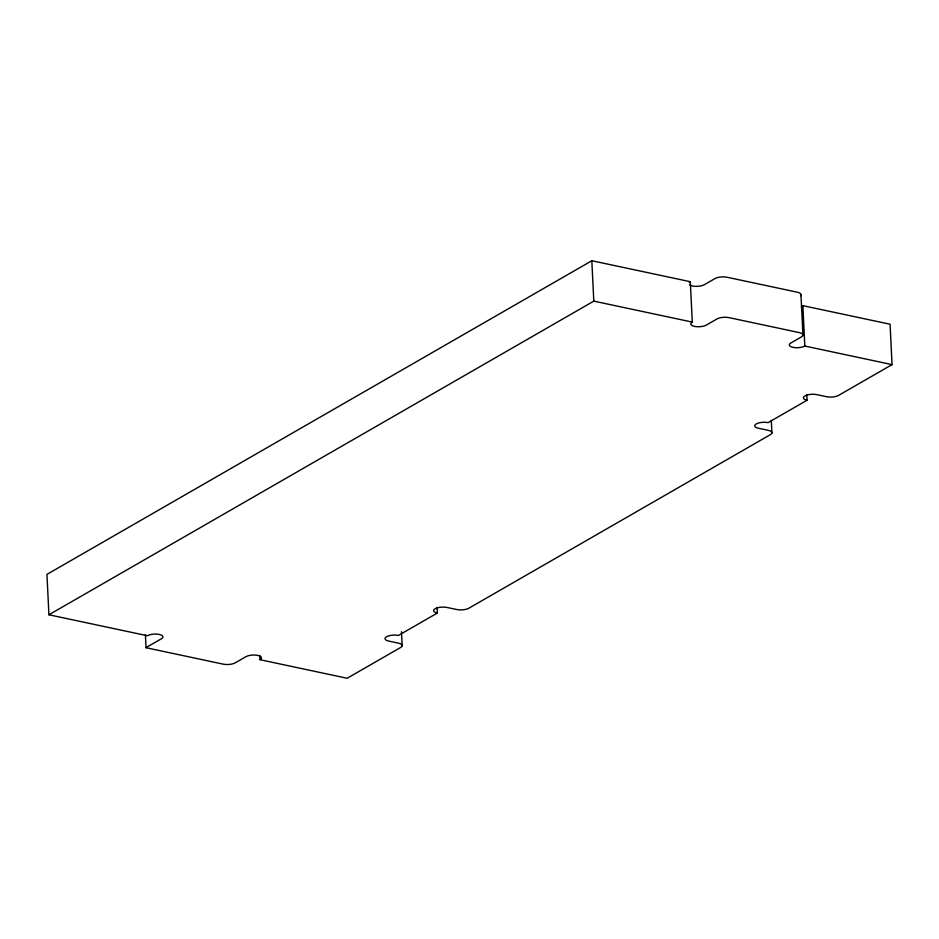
<?xml version="1.0" encoding="UTF-8"?>
<svg xmlns="http://www.w3.org/2000/svg" width="939" height="939" viewBox="0 0 939 939"><rect width="100%" height="100%" fill="white"/><g stroke="black" fill="none" stroke-linecap="round" stroke-linejoin="round"><path stroke-width="1.41" d="M801.354 306.337A8.557 3.157 -2.8 0 0 802.857 305.656L890.078 324.225L892.05 364.614L804.829 346.045A8.557 3.157 -2.8 0 1 792.927 347.348A8.557 3.157 -2.8 0 1 790.755 343.052L801.46 336.89A8.557 3.157 -2.8 0 0 799.289 332.594L728.946 317.617A8.557 3.157 -2.8 0 0 717.056 318.92L706.351 325.082A8.557 3.157 -2.8 0 1 694.449 326.385A8.557 3.157 -2.8 0 1 692.278 322.089L690.306 281.7L591.828 260.737L46.95 574.386L48.922 614.775L147.4 635.738A8.557 3.157 -2.8 0 1 159.301 634.435A8.557 3.157 -2.8 0 1 161.473 638.731L146.871 647.135A8.557 3.157 -2.8 0 0 146.05 647.722L145.416 634.741M48.922 614.775L593.8 301.126L692.278 322.089M437.046 607.404L437.316 613.061L398.406 635.457A8.557 3.157 -2.8 0 0 386.504 636.759A8.557 3.157 -2.8 0 0 388.676 641.067L398.523 643.156A8.557 3.157 -2.8 0 1 400.683 647.452L347.172 678.263L259.95 659.694A8.557 3.157 -2.8 0 0 257.779 655.399A8.557 3.157 -2.8 0 0 245.877 656.701L235.184 662.864A8.557 3.157 -2.8 0 1 223.282 664.166L146.05 647.722M806.777 394.568L807.059 400.225L768.137 422.632A8.557 3.157 -2.8 0 0 756.235 423.935A8.557 3.157 -2.8 0 0 758.407 428.231L768.255 430.332A8.557 3.157 -2.8 0 1 770.426 434.628L468.796 608.249A8.557 3.157 -2.8 0 1 456.894 609.552L447.046 607.463A8.557 3.157 -2.8 0 0 435.109 608.754A8.557 3.157 -2.8 0 0 437.316 613.061M892.05 364.614L838.539 395.413A8.557 3.157 -2.8 0 1 826.637 396.728L816.789 394.626A8.557 3.157 -2.8 0 0 804.887 395.929A8.557 3.157 -2.8 0 0 807.059 400.225M802.857 305.656L804.829 346.045M800.979 294.905L802.951 335.293M771.295 420.308L771.917 433.02M591.828 260.737L593.8 301.126M401.481 631.724L402.174 645.856M259.739 655.363L259.95 659.694M689.613 284.869A8.557 3.157 -2.8 0 0 704.367 284.693L715.072 278.531A8.557 3.157 -2.8 0 1 726.974 277.228L797.317 292.205A8.557 3.157 -2.8 0 1 800.509 295.726M689.285 282.475A8.557 3.157 -2.8 0 1 690.306 281.7"/></g></svg>
